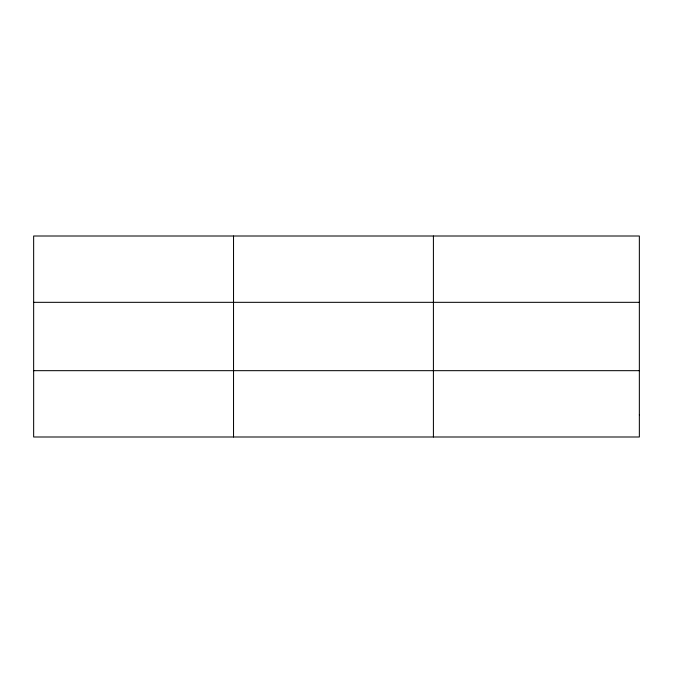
<?xml version="1.0" encoding="UTF-8"?>
<svg xmlns="http://www.w3.org/2000/svg" width="673" height="673" viewBox="0 0 673 673"><rect width="100%" height="100%" fill="white"/><g stroke="black" fill="none" stroke-linecap="round" stroke-linejoin="round"><path stroke-width="1.01" d="M233.531 236.004L233.531 436.996M433.412 236.004L433.412 436.996M33.65 302.328L639.35 302.328M33.65 370.672L639.35 370.672M639.35 414.888L639.35 436.996L33.65 436.996L33.65 236.004L639.35 236.004L639.35 414.888"/></g></svg>
